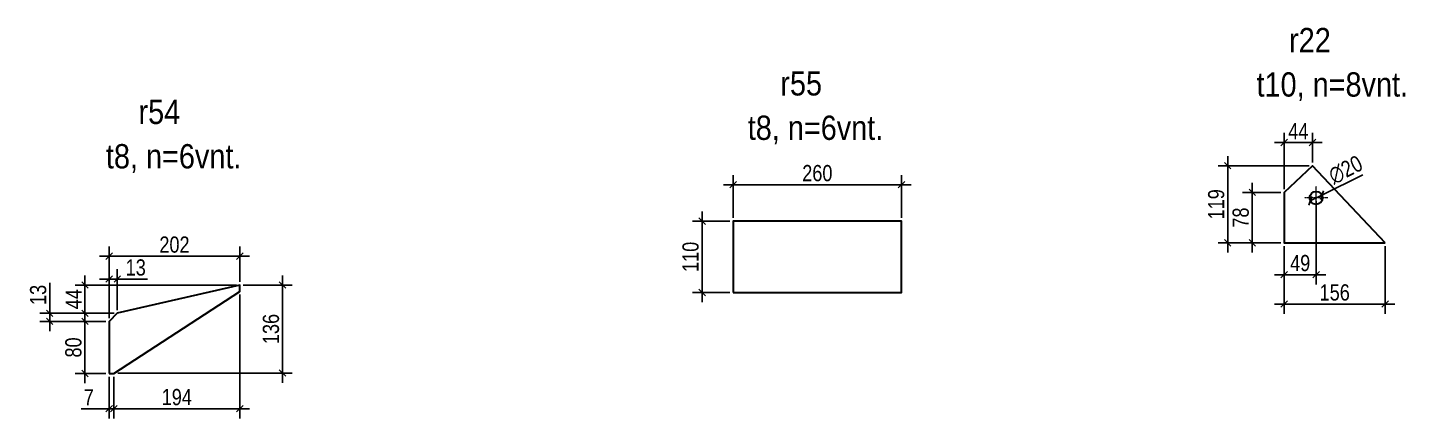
# Model space of a CAD drawing. Header units: inches. Extents: x 410 to 14125, y -819 to 571.
# Drawn here: x 7842 to 9969, y -127 to 476 of the extents above; entities that cross this region are included whole.
import ezdxf

# ---------------------------------------------------------------- set-up
doc = ezdxf.new("R2010")
doc.units = ezdxf.units.IN
doc.header["$MEASUREMENT"] = 0
doc.linetypes.add('CENTER', pattern=[2, 1.25, -0.25, 0.25, -0.25])
for name, color, linetype, lineweight in [('_AŠYS', 7, 'Continuous', 13), ('dim 1', 7, 'Continuous', 9), ('Part mark', 250, 'Continuous', 0), ('STORA', 7, 'Continuous', 40)]:
    doc.layers.add(name, color=color, linetype=linetype, lineweight=lineweight)
doc.styles.add('arial', font='arial.ttf')
doc.styles.add('ISOPEUR', font='arial.ttf', dxfattribs={"width": 0.8})
doc.dimstyles.new('1-20', dxfattribs={"dimscale": 20, "dimtxt": 2.5, "dimasz": 1, "dimexe": 1.5, "dimexo": 0.5, "dimgap": 0.5, "dimtad": 1, "dimdec": 0, "dimrnd": 1, "dimtxsty": 'ISOPEUR', "dimblk": 'OBLIQUE', "dimcen": 2.5, "dimdle": 1.5, "dimadec": 0, "dimazin": 0, "dimtfac": 1, "dimtdec": 0, "dimtmove": 0, "dimatfit": 3, "dimldrblk": 'DOTSMALL', "dimfxl": 1, "dimarcsym": 0})

# ---------------------------------------------------------------- blocks, each defined once
blk = doc.blocks.new('_Oblique')
at = {"color": 0, "linetype": 'ByBlock', "lineweight": -2}
blk.add_line((-0.5, -0.5), (0.5, 0.5), dxfattribs=at)
blk = doc.blocks.new('*D208')
at = {"color": 0, "lineweight": -2}
for p, q in [((7963.1, 22.6), (7915.9, 22.6)), ((7930.9, -72.8), (7930.9, 37.6)), ((7963.1, -57.8), (7915.9, -57.8))]:
    blk.add_line(p, q, dxfattribs=at)
at = {"layer": 'Defpoints', "color": 0}
for p in [(7930.9, 22.6), (7968.1, 22.6), (7968.1, -57.8)]:
    blk.add_point(p, dxfattribs=at)
at = {"color": 0, "linetype": 'ByBlock', "lineweight": -2, "xscale": 10, "yscale": 10, "zscale": 10}
for p, rotation in [((7930.9, 22.6), 90), ((7930.9, -57.8), 270)]:
    blk.add_blockref('_Oblique', p, dxfattribs=dict(at, rotation=rotation))
at = {"color": 0, "lineweight": 5, "insert": (7913.1, -17.6), "char_height": 25, "attachment_point": 5, "rotation": 90, "style": 'ISOPEUR'}
blk.add_mtext('80', dxfattribs=at)
blk = doc.blocks.new('_DotSmall')
at = {"color": 0, "linetype": 'ByBlock', "const_width": 0.5}
blk.add_lwpolyline([(-0.0625, 0, 1), (0.0625, 0, 1)], format="xyb", close=True, dxfattribs=at)
blk = doc.blocks.new('*D209')
at = {"color": 0, "lineweight": -2}
for p, q in [((7876.4, 35.1), (7876.4, 81.9)), ((7876.4, 7.6), (7876.4, 50.1)), ((7975.8, 35.1), (7861.4, 35.1)), ((7963.1, 22.6), (7861.4, 22.6))]:
    blk.add_line(p, q, dxfattribs=at)
at = {"layer": 'Defpoints', "color": 0}
for p in [(7876.4, 35.1), (7968.1, 22.6), (7980.8, 35.1)]:
    blk.add_point(p, dxfattribs=at)
at = {"color": 0, "linetype": 'ByBlock', "lineweight": -2, "xscale": 10, "yscale": 10, "zscale": 10}
for p, rotation in [((7876.4, 35.1), 90), ((7876.4, 22.6), 270)]:
    blk.add_blockref('_Oblique', p, dxfattribs=dict(at, rotation=rotation))
at = {"color": 0, "lineweight": 5, "insert": (7858.7, 63.5), "char_height": 25, "attachment_point": 5, "rotation": 90, "style": 'ISOPEUR'}
blk.add_mtext('13', dxfattribs=at)
blk = doc.blocks.new('*D210')
at = {"color": 0, "lineweight": -2}
for p, q in [((7930.9, 20.1), (7930.9, 93.7)), ((8164.8, 78.7), (7915.9, 78.7)), ((7975.8, 35.1), (7915.9, 35.1))]:
    blk.add_line(p, q, dxfattribs=at)
at = {"layer": 'Defpoints', "color": 0}
for p in [(7930.9, 78.7), (8169.8, 78.7), (7980.8, 35.1)]:
    blk.add_point(p, dxfattribs=at)
at = {"color": 0, "linetype": 'ByBlock', "lineweight": -2, "xscale": 10, "yscale": 10, "zscale": 10}
for p, rotation in [((7930.9, 78.7), 90), ((7930.9, 35.1), 270)]:
    blk.add_blockref('_Oblique', p, dxfattribs=dict(at, rotation=rotation))
at = {"color": 0, "lineweight": 5, "insert": (7913.4, 56.9), "char_height": 25, "attachment_point": 5, "rotation": 90, "style": 'ISOPEUR'}
blk.add_mtext('44', dxfattribs=at)
blk = doc.blocks.new('*D211')
at = {"color": 0, "lineweight": -2}
for p, q in [((7968.1, -62.8), (7968.1, -127.1)), ((7975.5, -62.8), (7975.5, -127.1)), ((7968.1, -112.1), (7925.2, -112.1)), ((7953.1, -112.1), (7990.5, -112.1)), ((7975.5, -112.1), (7985.5, -112.1))]:
    blk.add_line(p, q, dxfattribs=at)
at = {"layer": 'Defpoints', "color": 0}
for p in [(7968.1, -57.8), (7975.5, -57.8), (7975.5, -112.1)]:
    blk.add_point(p, dxfattribs=at)
at = {"color": 0, "linetype": 'ByBlock', "lineweight": -2, "xscale": 10, "yscale": 10, "zscale": 10}
blk.add_blockref('_Oblique', (7968.1, -112.1), dxfattribs=at)
at = {"color": 0, "linetype": 'ByBlock', "lineweight": -2, "xscale": 10, "yscale": 10, "zscale": 10, "rotation": 180}
blk.add_blockref('_Oblique', (7975.5, -112.1), dxfattribs=at)
at = {"color": 0, "lineweight": 5, "insert": (7936.7, -94.6), "char_height": 25, "attachment_point": 5, "style": 'ISOPEUR'}
blk.add_mtext('7', dxfattribs=at)
blk = doc.blocks.new('*D212')
at = {"color": 0, "lineweight": -2}
for p, q in [((8169.8, 64), (8169.8, -127.1)), ((7975.5, -62.8), (7975.5, -127.1)), ((7960.5, -112.1), (8184.8, -112.1))]:
    blk.add_line(p, q, dxfattribs=at)
at = {"layer": 'Defpoints', "color": 0}
for p in [(8169.8, 69), (7975.5, -57.8), (8169.8, -112.1)]:
    blk.add_point(p, dxfattribs=at)
at = {"color": 0, "linetype": 'ByBlock', "lineweight": -2, "xscale": 10, "yscale": 10, "zscale": 10, "rotation": 180}
blk.add_blockref('_Oblique', (7975.5, -112.1), dxfattribs=at)
at = {"color": 0, "linetype": 'ByBlock', "lineweight": -2, "xscale": 10, "yscale": 10, "zscale": 10}
blk.add_blockref('_Oblique', (8169.8, -112.1), dxfattribs=at)
at = {"color": 0, "lineweight": 5, "insert": (8072.6, -94.3), "char_height": 25, "attachment_point": 5, "style": 'ISOPEUR'}
blk.add_mtext('194', dxfattribs=at)
blk = doc.blocks.new('*D213')
at = {"color": 0, "lineweight": -2}
for p, q in [((7968.1, 27.6), (7968.1, 138.2)), ((8169.8, 83.7), (8169.8, 138.2)), ((7953.1, 123.2), (8184.8, 123.2))]:
    blk.add_line(p, q, dxfattribs=at)
at = {"layer": 'Defpoints', "color": 0}
for p in [(8169.8, 123.2), (8169.8, 78.7), (7968.1, 22.6)]:
    blk.add_point(p, dxfattribs=at)
at = {"color": 0, "linetype": 'ByBlock', "lineweight": -2, "xscale": 10, "yscale": 10, "zscale": 10, "rotation": 180}
blk.add_blockref('_Oblique', (7968.1, 123.2), dxfattribs=at)
at = {"color": 0, "linetype": 'ByBlock', "lineweight": -2, "xscale": 10, "yscale": 10, "zscale": 10}
blk.add_blockref('_Oblique', (8169.8, 123.2), dxfattribs=at)
at = {"color": 0, "lineweight": 5, "insert": (8069, 141), "char_height": 25, "attachment_point": 5, "style": 'ISOPEUR'}
blk.add_mtext('202', dxfattribs=at)
blk = doc.blocks.new('*D214')
at = {"color": 0, "lineweight": -2}
for p, q in [((8235.7, -72), (8235.7, 93.7)), ((8174.8, 78.7), (8250.7, 78.7)), ((7981.7, -57), (8250.7, -57))]:
    blk.add_line(p, q, dxfattribs=at)
at = {"layer": 'Defpoints', "color": 0}
for p in [(8169.8, 78.7), (8235.7, 78.7), (7976.7, -57)]:
    blk.add_point(p, dxfattribs=at)
at = {"color": 0, "linetype": 'ByBlock', "lineweight": -2, "xscale": 10, "yscale": 10, "zscale": 10}
for p, rotation in [((8235.7, 78.7), 90), ((8235.7, -57), 270)]:
    blk.add_blockref('_Oblique', p, dxfattribs=dict(at, rotation=rotation))
at = {"color": 0, "lineweight": 5, "insert": (8218, 10.9), "char_height": 25, "attachment_point": 5, "rotation": 90, "style": 'ISOPEUR'}
blk.add_mtext('136', dxfattribs=at)
blk = doc.blocks.new('*D215')
at = {"color": 0, "lineweight": -2}
for p, q in [((8931.2, 182.2), (8931.2, 248.5)), ((9191.2, 182.2), (9191.2, 248.5)), ((8916.2, 233.5), (9206.2, 233.5))]:
    blk.add_line(p, q, dxfattribs=at)
at = {"layer": 'Defpoints', "color": 0}
for p in [(9191.2, 233.5), (8931.2, 177.2), (9191.2, 177.2)]:
    blk.add_point(p, dxfattribs=at)
at = {"color": 0, "linetype": 'ByBlock', "lineweight": -2, "xscale": 10, "yscale": 10, "zscale": 10, "rotation": 180}
blk.add_blockref('_Oblique', (8931.2, 233.5), dxfattribs=at)
at = {"color": 0, "linetype": 'ByBlock', "lineweight": -2, "xscale": 10, "yscale": 10, "zscale": 10}
blk.add_blockref('_Oblique', (9191.2, 233.5), dxfattribs=at)
at = {"color": 0, "lineweight": 5, "insert": (9061.2, 251.3), "char_height": 25, "attachment_point": 5, "style": 'ISOPEUR'}
blk.add_mtext('260', dxfattribs=at)
blk = doc.blocks.new('*D216')
at = {"color": 0, "lineweight": -2}
for p, q in [((8883.4, 192.2), (8883.4, 52.2)), ((8926.2, 177.2), (8868.4, 177.2)), ((8926.2, 67.2), (8868.4, 67.2))]:
    blk.add_line(p, q, dxfattribs=at)
at = {"layer": 'Defpoints', "color": 0}
for p in [(8931.2, 177.2), (8883.4, 67.2), (8931.2, 67.2)]:
    blk.add_point(p, dxfattribs=at)
at = {"color": 0, "linetype": 'ByBlock', "lineweight": -2, "xscale": 10, "yscale": 10, "zscale": 10}
for p, rotation in [((8883.4, 177.2), 90), ((8883.4, 67.2), 270)]:
    blk.add_blockref('_Oblique', p, dxfattribs=dict(at, rotation=rotation))
at = {"color": 0, "lineweight": 5, "insert": (8865.6, 122.2), "char_height": 25, "attachment_point": 5, "rotation": 90, "style": 'ISOPEUR'}
blk.add_mtext('110', dxfattribs=at)
blk = doc.blocks.new('*D217')
at = {"color": 0, "lineweight": -2}
for p, q in [((7953.1, 88), (7980.8, 88)), ((7968.1, 47.1), (7968.1, 103)), ((7980.8, 40.1), (7980.8, 103)), ((7980.8, 88), (8027.6, 88))]:
    blk.add_line(p, q, dxfattribs=at)
at = {"layer": 'Defpoints', "color": 0}
for p in [(7980.8, 88), (7968.1, 42.1), (7980.8, 35.1)]:
    blk.add_point(p, dxfattribs=at)
at = {"color": 0, "linetype": 'ByBlock', "lineweight": -2, "xscale": 10, "yscale": 10, "zscale": 10, "rotation": 180}
blk.add_blockref('_Oblique', (7968.1, 88), dxfattribs=at)
at = {"color": 0, "linetype": 'ByBlock', "lineweight": -2, "xscale": 10, "yscale": 10, "zscale": 10}
blk.add_blockref('_Oblique', (7980.8, 88), dxfattribs=at)
at = {"color": 0, "lineweight": 5, "insert": (8009.2, 105.7), "char_height": 25, "attachment_point": 5, "style": 'ISOPEUR'}
blk.add_mtext('13', dxfattribs=at)
blk = doc.blocks.new('*D218')
at = {"color": 0, "lineweight": -2}
for p, q in [((9694.6, 128.8), (9694.6, 277.8)), ((9820.4, 262.8), (9679.6, 262.8)), ((9776.7, 143.8), (9679.6, 143.8))]:
    blk.add_line(p, q, dxfattribs=at)
at = {"layer": 'Defpoints', "color": 0}
for p in [(9694.6, 262.8), (9825.4, 262.8), (9781.7, 143.8)]:
    blk.add_point(p, dxfattribs=at)
at = {"color": 0, "linetype": 'ByBlock', "lineweight": -2, "xscale": 10, "yscale": 10, "zscale": 10}
for p, rotation in [((9694.6, 262.8), 90), ((9694.6, 143.8), 270)]:
    blk.add_blockref('_Oblique', p, dxfattribs=dict(at, rotation=rotation))
at = {"color": 0, "lineweight": 5, "insert": (9676.9, 203.3), "char_height": 25, "attachment_point": 5, "rotation": 90, "style": 'ISOPEUR'}
blk.add_mtext('119', dxfattribs=at)
blk = doc.blocks.new('*D219')
at = {"color": 0, "lineweight": -2}
for p, q in [((9732.5, 128.8), (9732.5, 236.7)), ((9776.7, 221.7), (9717.5, 221.7)), ((9776.7, 143.8), (9717.5, 143.8))]:
    blk.add_line(p, q, dxfattribs=at)
at = {"layer": 'Defpoints', "color": 0}
for p in [(9732.5, 221.7), (9781.7, 221.7), (9781.7, 143.8)]:
    blk.add_point(p, dxfattribs=at)
at = {"color": 0, "linetype": 'ByBlock', "lineweight": -2, "xscale": 10, "yscale": 10, "zscale": 10}
for p, rotation in [((9732.5, 221.7), 90), ((9732.5, 143.8), 270)]:
    blk.add_blockref('_Oblique', p, dxfattribs=dict(at, rotation=rotation))
at = {"color": 0, "lineweight": 5, "insert": (9714.7, 182.8), "char_height": 25, "attachment_point": 5, "rotation": 90, "style": 'ISOPEUR'}
blk.add_mtext('78', dxfattribs=at)
blk = doc.blocks.new('*D220')
at = {"color": 0, "lineweight": -2}
for p, q in [((9781.7, 138.8), (9781.7, 34.4)), ((9937.6, 138.8), (9937.6, 34.4)), ((9952.6, 49.4), (9766.7, 49.4))]:
    blk.add_line(p, q, dxfattribs=at)
at = {"layer": 'Defpoints', "color": 0}
for p in [(9781.7, 143.8), (9937.6, 143.8), (9781.7, 49.4)]:
    blk.add_point(p, dxfattribs=at)
at = {"color": 0, "linetype": 'ByBlock', "lineweight": -2, "xscale": 10, "yscale": 10, "zscale": 10, "rotation": 180}
blk.add_blockref('_Oblique', (9781.7, 49.4), dxfattribs=at)
at = {"color": 0, "linetype": 'ByBlock', "lineweight": -2, "xscale": 10, "yscale": 10, "zscale": 10}
blk.add_blockref('_Oblique', (9937.6, 49.4), dxfattribs=at)
at = {"color": 0, "lineweight": 5, "insert": (9859.7, 67.2), "char_height": 25, "attachment_point": 5, "style": 'ISOPEUR'}
blk.add_mtext('156', dxfattribs=at)
blk = doc.blocks.new('*D221')
at = {"color": 0, "lineweight": -2}
for p, q in [((9831, 208.1), (9831, 79.7)), ((9781.7, 138.8), (9781.7, 79.7)), ((9766.7, 94.7), (9846, 94.7))]:
    blk.add_line(p, q, dxfattribs=at)
at = {"layer": 'Defpoints', "color": 0}
for p in [(9831, 213.1), (9781.7, 143.8), (9831, 94.7)]:
    blk.add_point(p, dxfattribs=at)
at = {"color": 0, "linetype": 'ByBlock', "lineweight": -2, "xscale": 10, "yscale": 10, "zscale": 10, "rotation": 180}
blk.add_blockref('_Oblique', (9781.7, 94.7), dxfattribs=at)
at = {"color": 0, "linetype": 'ByBlock', "lineweight": -2, "xscale": 10, "yscale": 10, "zscale": 10}
blk.add_blockref('_Oblique', (9831, 94.7), dxfattribs=at)
at = {"color": 0, "lineweight": 5, "insert": (9806.4, 112.5), "char_height": 25, "attachment_point": 5, "style": 'ISOPEUR'}
blk.add_mtext('49', dxfattribs=at)
blk = doc.blocks.new('*D222')
at = {"color": 0, "lineweight": -2}
for p, q in [((9840.4, 298.7), (9766.7, 298.7)), ((9781.7, 226.7), (9781.7, 313.7)), ((9825.4, 267.8), (9825.4, 313.7))]:
    blk.add_line(p, q, dxfattribs=at)
at = {"layer": 'Defpoints', "color": 0}
for p in [(9781.7, 298.7), (9825.4, 262.8), (9781.7, 221.7)]:
    blk.add_point(p, dxfattribs=at)
at = {"color": 0, "linetype": 'ByBlock', "lineweight": -2, "xscale": 10, "yscale": 10, "zscale": 10, "rotation": 180}
blk.add_blockref('_Oblique', (9781.7, 298.7), dxfattribs=at)
at = {"color": 0, "linetype": 'ByBlock', "lineweight": -2, "xscale": 10, "yscale": 10, "zscale": 10}
blk.add_blockref('_Oblique', (9825.4, 298.7), dxfattribs=at)
at = {"color": 0, "lineweight": 5, "insert": (9803.6, 316.2), "char_height": 25, "attachment_point": 5, "style": 'ISOPEUR'}
blk.add_mtext('44', dxfattribs=at)
blk = doc.blocks.new('*D223')
at = {"color": 0, "lineweight": -2}
for p in [(9902.9, 248.9), (9822, 208.7)]:
    blk.add_line(p, (9839.9, 217.6), dxfattribs=at)
at = {"layer": 'Defpoints', "color": 0}
for p in [(9839.9, 217.6), (9822, 208.7)]:
    blk.add_point(p, dxfattribs=at)
at = {"color": 0, "linetype": 'ByBlock', "lineweight": -2, "xscale": 10, "yscale": 10, "zscale": 10}
for p, rotation in [((9822, 208.7), 26.48555008594625), ((9839.9, 217.6), 206.4855500859462)]:
    blk.add_blockref('_Oblique', p, dxfattribs=dict(at, rotation=rotation))
at = {"color": 0, "lineweight": 5, "insert": (9876.6, 256.5), "char_height": 25, "attachment_point": 5, "rotation": 26.4856, "style": 'ISOPEUR'}
blk.add_mtext('∅20', dxfattribs=at)

msp = doc.modelspace()

# ---------------------------------------------------------------- linework, layer by layer
at = {"layer": '_AŠYS', "color": 20, "linetype": 'CENTER', "lineweight": 5, "ltscale": 0.005, "true_color": 0xf93f26}
for p, q in [((9849.1, 213.1), (9812.9, 213.1)), ((9831, 195.1), (9831, 231.2))]:
    msp.add_line(p, q, dxfattribs=at)
at = {"layer": 'STORA', "lineweight": 30}
for points in [[(9937.6, 143.8), (9825.4, 262.8), (9781.7, 221.7), (9781.7, 143.8)], [(7968.1, -57.8), (7975.5, -57.8), (8169.8, 69), (8169.8, 78.7), (7980.8, 35.1), (7968.1, 22.6)]]:
    msp.add_lwpolyline(points, close=True, dxfattribs=at)
at = {"layer": 'STORA', "lineweight": 30, "elevation": 0}
msp.add_lwpolyline([(8931.2, 67.2), (9191.2, 67.2), (9191.2, 177.2), (8931.2, 177.2)], close=True, dxfattribs=at)
at = {"layer": 'STORA', "lineweight": 30}
msp.add_circle((9831, 213.1), 10, dxfattribs=at)

# ---------------------------------------------------------------- texts
at = {"layer": 'dim 1', "lineweight": 5, "style": 'arial', "width": 0.85}
for s, p in [('r22 ', (9789.3, 438)), ('r55 ', (9004.1, 371.2)), ('r54 ', (8013.5, 327.2))]:
    msp.add_text(s, height=37.5, dxfattribs=at).set_placement(p)
at = {"layer": 'Part mark', "style": 'arial', "width": 0.85}
for s, p in [('t10, n=8vnt.', (9739, 369.5)), ('t8, n=6vnt.', (8953.8, 302.7)), ('t8, n=6vnt.', (7963.2, 258.7))]:
    msp.add_text(s, height=37.5, dxfattribs=at).set_placement(p)

# ---------------------------------------------------------------- dimensions: what is measured, and where the dimension line sits
at = {"lineweight": 5}
for base, p1, p2, picture, middle in [((9781.7, 298.7), (9825.4, 262.8), (9781.7, 221.7), '*D222', (9803.6, 316.2)), ((9191.2, 233.5), (8931.2, 177.2), (9191.2, 177.2), '*D215', (9061.2, 251.3)), ((9831, 94.7), (9781.7, 143.8), (9831, 213.1), '*D221', (9806.4, 112.5)), ((8169.8, 123.2), (7968.1, 22.6), (8169.8, 78.7), '*D213', (8069, 141)), ((9781.7, 49.4), (9937.6, 143.8), (9781.7, 143.8), '*D220', (9859.7, 67.2)), ((7980.8, 88), (7968.1, 42.1), (7980.8, 35.1), '*D217', (8009.2, 105.7)), ((8169.8, -112.1), (7975.5, -57.8), (8169.8, 69), '*D212', (8072.6, -94.3))]:
    dim = msp.add_linear_dim(base=base, p1=p1, p2=p2, dimstyle='1-20', override={"dimscale": 10, "dimtxsty": 'ISOPEUR', "dimldrblk": 'DotSmall'}, dxfattribs=at)
    dim.commit()
    dim.dimension.update_dxf_attribs({"geometry": picture, "text_midpoint": middle})
for base, p1, p2, picture, middle in [((9694.6, 262.8), (9781.7, 143.8), (9825.4, 262.8), '*D218', (9676.9, 203.3)), ((9732.5, 221.7), (9781.7, 143.8), (9781.7, 221.7), '*D219', (9714.7, 182.8)), ((8883.4, 67.2), (8931.2, 177.2), (8931.2, 67.2), '*D216', (8865.6, 122.2)), ((7930.9, 78.7), (7980.8, 35.1), (8169.8, 78.7), '*D210', (7913.4, 56.9)), ((8235.7, 78.7), (7976.7, -57), (8169.8, 78.7), '*D214', (8218, 10.9)), ((7930.9, 22.6), (7968.1, -57.8), (7968.1, 22.6), '*D208', (7913.1, -17.6))]:
    dim = msp.add_linear_dim(base=base, p1=p1, p2=p2, angle=90, dimstyle='1-20', override={"dimscale": 10, "dimtxsty": 'ISOPEUR', "dimldrblk": 'DotSmall'}, dxfattribs=at)
    dim.commit()
    dim.dimension.update_dxf_attribs({"geometry": picture, "text_midpoint": middle})
dim = msp.add_diameter_dim_2p(p1=(9822, 208.7), p2=(9839.9, 217.6), dimstyle='1-20', override={"dimscale": 10, "dimtxsty": 'ISOPEUR', "dimldrblk": 'DotSmall'}, dxfattribs=at)
dim.commit()
dim.dimension.update_dxf_attribs({"geometry": '*D223', "text_midpoint": (9876.6, 256.5)})
dim = msp.add_linear_dim(base=(7876.4336, 35.1152), p1=(7968.1342, 22.5932), p2=(7980.8057, 35.1152), angle=90, dimstyle='1-20', override={"dimscale": 10, "dimtxsty": 'ISOPEUR', "dimldrblk": 'DotSmall'}, dxfattribs=at)
dim.commit()
dim.dimension.update_dxf_attribs({"geometry": '*D209', "text_midpoint": (7876.4336, 63.4986), "dimtype": 160})
dim = msp.add_linear_dim(base=(7975.5, -112.1), p1=(7968.1, -57.8), p2=(7975.5, -57.8), dimstyle='1-20', override={"dimscale": 10, "dimtxsty": 'ISOPEUR', "dimldrblk": 'DotSmall'}, dxfattribs=at)
dim.commit()
dim.dimension.update_dxf_attribs({"geometry": '*D211', "text_midpoint": (7936.7, -112.1), "dimtype": 160})

doc.saveas('drawing.dxf')
